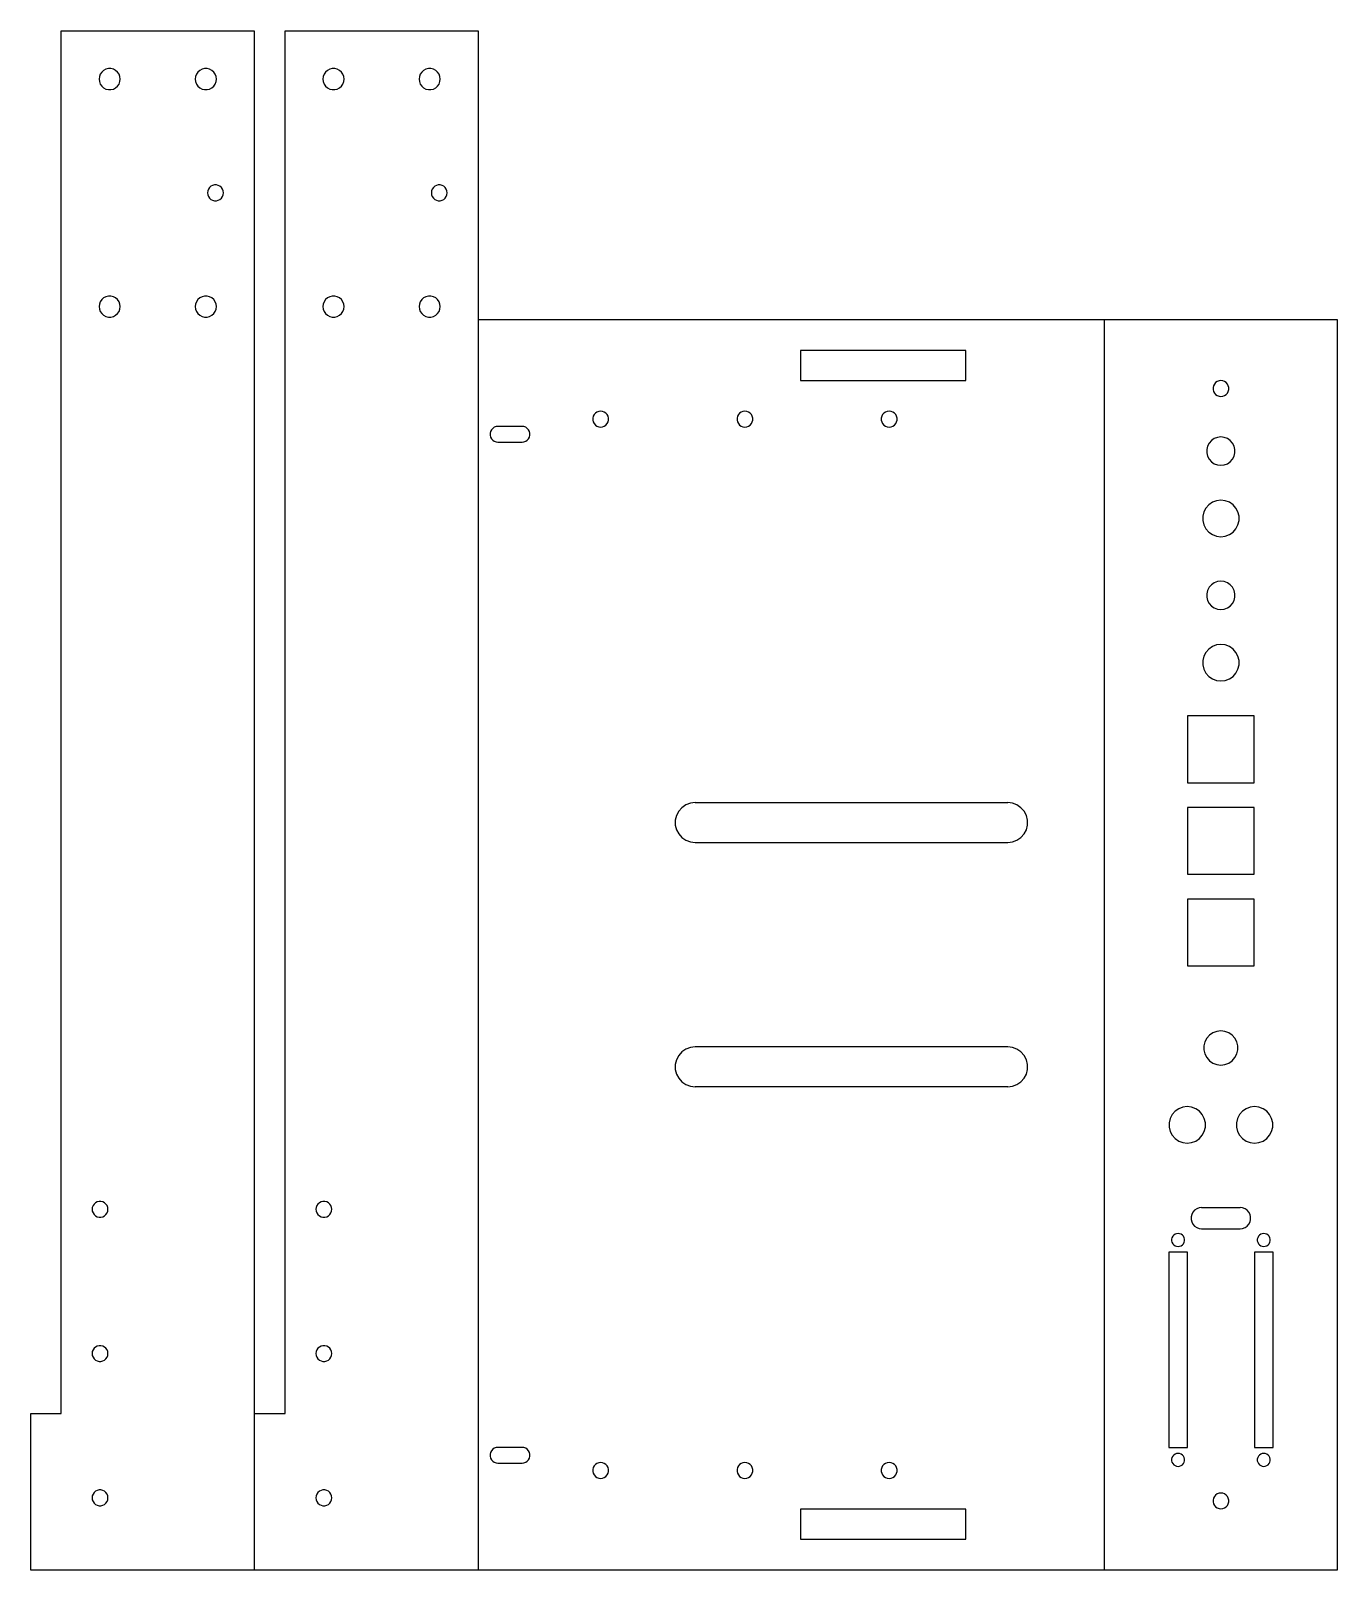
# Model space of a CAD drawing. Extents: x 0 to 990, y 0 to 530.
# Drawn here: x 717.9 to 989.5, y 210.2 to 530.3 of the extents above; entities that cross this region are included whole.
import ezdxf

# ---------------------------------------------------------------- set-up
doc = ezdxf.new("R2010")
doc.units = 0
for name, color, linetype in [('Arm1_contour', 7, 'CONTINUOUS'), ('Arm2_contour', 7, 'CONTINUOUS'), ('ClampPlate_contour', 7, 'CONTINUOUS'), ('FrontPanel_contour', 7, 'CONTINUOUS')]:
    doc.layers.add(name, color=color, linetype=linetype)

msp = doc.modelspace()

# ---------------------------------------------------------------- linework, layer by layer
at = {"layer": 'Arm1_contour'}
for p, q in [((724.2, 530.3), (764.3, 530.3)), ((724.2, 242.8), (724.2, 530.3)), ((764.3, 530.3), (764.3, 210.2)), ((733, 522.061), (732.603, 521.709)), ((733.47, 522.307), (733, 522.061)), ((733.985, 522.434), (733.47, 522.307)), ((734.515, 522.434), (733.985, 522.434)), ((735.03, 522.307), (734.515, 522.434)), ((735.5, 522.061), (735.03, 522.307)), ((735.897, 521.709), (735.5, 522.061)), ((753, 522.061), (752.603, 521.709)), ((753.47, 522.307), (753, 522.061)), ((753.985, 522.434), (753.47, 522.307)), ((754.515, 522.434), (753.985, 522.434)), ((755.03, 522.307), (754.515, 522.434)), ((755.5, 522.061), (755.03, 522.307)), ((755.897, 521.709), (755.5, 522.061)), ((732.114, 520.776), (732.05, 520.25)), ((732.05, 520.25), (732.114, 519.724)), ((732.302, 521.272), (732.114, 520.776)), ((732.114, 519.724), (732.302, 519.228)), ((732.603, 521.709), (732.302, 521.272)), ((732.302, 519.228), (732.603, 518.791)), ((732.603, 518.791), (733, 518.439)), ((735.5, 518.439), (735.897, 518.791)), ((736.198, 521.272), (735.897, 521.709)), ((735.897, 518.791), (736.198, 519.228)), ((736.386, 520.776), (736.198, 521.272)), ((736.198, 519.228), (736.386, 519.724)), ((736.45, 520.25), (736.386, 520.776)), ((736.386, 519.724), (736.45, 520.25)), ((752.114, 520.776), (752.05, 520.25)), ((752.05, 520.25), (752.114, 519.724)), ((752.302, 521.272), (752.114, 520.776)), ((752.114, 519.724), (752.302, 519.228)), ((752.603, 521.709), (752.302, 521.272)), ((752.302, 519.228), (752.603, 518.791)), ((752.603, 518.791), (753, 518.439)), ((755.5, 518.439), (755.897, 518.791)), ((756.198, 521.272), (755.897, 521.709)), ((755.897, 518.791), (756.198, 519.228)), ((756.386, 520.776), (756.198, 521.272)), ((756.198, 519.228), (756.386, 519.724)), ((756.45, 520.25), (756.386, 520.776)), ((756.386, 519.724), (756.45, 520.25)), ((733, 518.439), (733.47, 518.193)), ((733.47, 518.193), (733.985, 518.066)), ((733.985, 518.066), (734.515, 518.066)), ((734.515, 518.066), (735.03, 518.193)), ((735.03, 518.193), (735.5, 518.439)), ((753, 518.439), (753.47, 518.193)), ((753.47, 518.193), (753.985, 518.066)), ((753.985, 518.066), (754.515, 518.066)), ((754.515, 518.066), (755.03, 518.193)), ((755.03, 518.193), (755.5, 518.439)), ((754.648, 496.995), (754.6, 496.6)), ((754.6, 496.6), (754.648, 496.205)), ((754.789, 497.367), (754.648, 496.995)), ((754.648, 496.205), (754.789, 495.833)), ((755.015, 497.694), (754.789, 497.367)), ((755.313, 497.958), (755.015, 497.694)), ((755.665, 498.143), (755.313, 497.958)), ((756.051, 498.238), (755.665, 498.143)), ((756.449, 498.238), (756.051, 498.238)), ((756.835, 498.143), (756.449, 498.238)), ((757.187, 497.958), (756.835, 498.143)), ((757.485, 497.694), (757.187, 497.958)), ((757.711, 497.367), (757.485, 497.694)), ((757.852, 496.995), (757.711, 497.367)), ((757.711, 495.833), (757.852, 496.205)), ((757.9, 496.6), (757.852, 496.995)), ((757.852, 496.205), (757.9, 496.6)), ((754.789, 495.833), (755.015, 495.506)), ((755.015, 495.506), (755.313, 495.242)), ((755.313, 495.242), (755.665, 495.057)), ((755.665, 495.057), (756.051, 494.962)), ((756.051, 494.962), (756.449, 494.962)), ((756.449, 494.962), (756.835, 495.057)), ((756.835, 495.057), (757.187, 495.242)), ((757.187, 495.242), (757.485, 495.506)), ((757.485, 495.506), (757.711, 495.833)), ((732.302, 473.972), (732.114, 473.476)), ((732.603, 474.409), (732.302, 473.972)), ((733, 474.761), (732.603, 474.409)), ((733.47, 475.007), (733, 474.761)), ((733.985, 475.134), (733.47, 475.007)), ((734.515, 475.134), (733.985, 475.134)), ((735.03, 475.007), (734.515, 475.134)), ((735.5, 474.761), (735.03, 475.007)), ((735.897, 474.409), (735.5, 474.761)), ((736.198, 473.972), (735.897, 474.409)), ((736.386, 473.476), (736.198, 473.972)), ((752.302, 473.972), (752.114, 473.476)), ((752.603, 474.409), (752.302, 473.972)), ((753, 474.761), (752.603, 474.409)), ((753.47, 475.007), (753, 474.761)), ((753.985, 475.134), (753.47, 475.007)), ((754.515, 475.134), (753.985, 475.134)), ((755.03, 475.007), (754.515, 475.134)), ((755.5, 474.761), (755.03, 475.007)), ((755.897, 474.409), (755.5, 474.761)), ((756.198, 473.972), (755.897, 474.409)), ((756.386, 473.476), (756.198, 473.972)), ((732.114, 473.476), (732.05, 472.95)), ((732.05, 472.95), (732.114, 472.424)), ((732.114, 472.424), (732.302, 471.928)), ((732.302, 471.928), (732.603, 471.491)), ((732.603, 471.491), (733, 471.139)), ((733, 471.139), (733.47, 470.893)), ((733.47, 470.893), (733.985, 470.766)), ((733.985, 470.766), (734.515, 470.766)), ((734.515, 470.766), (735.03, 470.893)), ((735.03, 470.893), (735.5, 471.139)), ((735.5, 471.139), (735.897, 471.491)), ((735.897, 471.491), (736.198, 471.928)), ((736.198, 471.928), (736.386, 472.424)), ((736.45, 472.95), (736.386, 473.476)), ((736.386, 472.424), (736.45, 472.95)), ((752.114, 473.476), (752.05, 472.95)), ((752.05, 472.95), (752.114, 472.424)), ((752.114, 472.424), (752.302, 471.928)), ((752.302, 471.928), (752.603, 471.491)), ((752.603, 471.491), (753, 471.139)), ((753, 471.139), (753.47, 470.893)), ((753.47, 470.893), (753.985, 470.766)), ((753.985, 470.766), (754.515, 470.766)), ((754.515, 470.766), (755.03, 470.893)), ((755.03, 470.893), (755.5, 471.139)), ((755.5, 471.139), (755.897, 471.491)), ((755.897, 471.491), (756.198, 471.928)), ((756.198, 471.928), (756.386, 472.424)), ((756.45, 472.95), (756.386, 473.476)), ((756.386, 472.424), (756.45, 472.95)), ((730.648, 285.645), (730.6, 285.25)), ((730.6, 285.25), (730.648, 284.855)), ((730.789, 286.017), (730.648, 285.645)), ((731.015, 286.344), (730.789, 286.017)), ((731.313, 286.608), (731.015, 286.344)), ((731.665, 286.793), (731.313, 286.608)), ((732.051, 286.888), (731.665, 286.793)), ((732.449, 286.888), (732.051, 286.888)), ((732.835, 286.793), (732.449, 286.888)), ((733.187, 286.608), (732.835, 286.793)), ((733.485, 286.344), (733.187, 286.608)), ((733.711, 286.017), (733.485, 286.344)), ((733.852, 285.645), (733.711, 286.017)), ((733.9, 285.25), (733.852, 285.645)), ((733.852, 284.855), (733.9, 285.25)), ((730.648, 284.855), (730.789, 284.483)), ((730.789, 284.483), (731.015, 284.156)), ((731.015, 284.156), (731.313, 283.892)), ((731.313, 283.892), (731.665, 283.707)), ((731.665, 283.707), (732.051, 283.612)), ((732.051, 283.612), (732.449, 283.612)), ((732.449, 283.612), (732.835, 283.707)), ((732.835, 283.707), (733.187, 283.892)), ((733.187, 283.892), (733.485, 284.156)), ((733.485, 284.156), (733.711, 284.483)), ((733.711, 284.483), (733.852, 284.855)), ((731.015, 256.344), (730.789, 256.017)), ((731.313, 256.608), (731.015, 256.344)), ((731.665, 256.793), (731.313, 256.608)), ((732.051, 256.888), (731.665, 256.793)), ((732.449, 256.888), (732.051, 256.888)), ((732.835, 256.793), (732.449, 256.888)), ((733.187, 256.608), (732.835, 256.793)), ((733.485, 256.344), (733.187, 256.608)), ((733.711, 256.017), (733.485, 256.344)), ((730.648, 255.645), (730.6, 255.25)), ((730.6, 255.25), (730.648, 254.855)), ((730.789, 256.017), (730.648, 255.645)), ((730.648, 254.855), (730.789, 254.483)), ((730.789, 254.483), (731.015, 254.156)), ((731.015, 254.156), (731.313, 253.892)), ((731.313, 253.892), (731.665, 253.707)), ((731.665, 253.707), (732.051, 253.612)), ((732.051, 253.612), (732.449, 253.612)), ((732.449, 253.612), (732.835, 253.707)), ((732.835, 253.707), (733.187, 253.892)), ((733.187, 253.892), (733.485, 254.156)), ((733.485, 254.156), (733.711, 254.483)), ((733.852, 255.645), (733.711, 256.017)), ((733.711, 254.483), (733.852, 254.855)), ((733.9, 255.25), (733.852, 255.645)), ((733.852, 254.855), (733.9, 255.25)), ((717.85, 242.8), (724.2, 242.8)), ((717.85, 210.2), (717.85, 242.8)), ((730.648, 225.645), (730.6, 225.25)), ((730.6, 225.25), (730.648, 224.855)), ((730.789, 226.017), (730.648, 225.645)), ((730.648, 224.855), (730.789, 224.483)), ((731.015, 226.344), (730.789, 226.017)), ((730.789, 224.483), (731.015, 224.156)), ((731.313, 226.608), (731.015, 226.344)), ((731.015, 224.156), (731.313, 223.892)), ((731.665, 226.793), (731.313, 226.608)), ((732.051, 226.888), (731.665, 226.793)), ((732.449, 226.888), (732.051, 226.888)), ((732.835, 226.793), (732.449, 226.888)), ((733.187, 226.608), (732.835, 226.793)), ((733.485, 226.344), (733.187, 226.608)), ((733.187, 223.892), (733.485, 224.156)), ((733.711, 226.017), (733.485, 226.344)), ((733.485, 224.156), (733.711, 224.483)), ((733.852, 225.645), (733.711, 226.017)), ((733.711, 224.483), (733.852, 224.855)), ((733.9, 225.25), (733.852, 225.645)), ((733.852, 224.855), (733.9, 225.25)), ((731.313, 223.892), (731.665, 223.707)), ((731.665, 223.707), (732.051, 223.612)), ((732.051, 223.612), (732.449, 223.612)), ((732.449, 223.612), (732.835, 223.707)), ((732.835, 223.707), (733.187, 223.892)), ((764.3, 210.2), (717.85, 210.2))]:
    msp.add_line(p, q, dxfattribs=at)
at = {"layer": 'Arm2_contour'}
for p, q in [((770.75, 530.3), (810.85, 530.3)), ((770.75, 242.8), (770.75, 530.3)), ((810.85, 530.3), (810.85, 210.2)), ((779.55, 522.061), (779.153, 521.709)), ((780.02, 522.307), (779.55, 522.061)), ((780.535, 522.434), (780.02, 522.307)), ((781.065, 522.434), (780.535, 522.434)), ((781.58, 522.307), (781.065, 522.434)), ((782.05, 522.061), (781.58, 522.307)), ((782.447, 521.709), (782.05, 522.061)), ((799.55, 522.061), (799.153, 521.709)), ((800.02, 522.307), (799.55, 522.061)), ((800.535, 522.434), (800.02, 522.307)), ((801.065, 522.434), (800.535, 522.434)), ((801.58, 522.307), (801.065, 522.434)), ((802.05, 522.061), (801.58, 522.307)), ((802.447, 521.709), (802.05, 522.061)), ((778.664, 520.776), (778.6, 520.25)), ((778.6, 520.25), (778.664, 519.724)), ((778.852, 521.272), (778.664, 520.776)), ((778.664, 519.724), (778.852, 519.228)), ((779.153, 521.709), (778.852, 521.272)), ((778.852, 519.228), (779.153, 518.791)), ((779.153, 518.791), (779.55, 518.439)), ((782.05, 518.439), (782.447, 518.791)), ((782.748, 521.272), (782.447, 521.709)), ((782.447, 518.791), (782.748, 519.228)), ((782.936, 520.776), (782.748, 521.272)), ((782.748, 519.228), (782.936, 519.724)), ((783, 520.25), (782.936, 520.776)), ((782.936, 519.724), (783, 520.25)), ((798.664, 520.776), (798.6, 520.25)), ((798.6, 520.25), (798.664, 519.724)), ((798.852, 521.272), (798.664, 520.776)), ((798.664, 519.724), (798.852, 519.228)), ((799.153, 521.709), (798.852, 521.272)), ((798.852, 519.228), (799.153, 518.791)), ((799.153, 518.791), (799.55, 518.439)), ((802.05, 518.439), (802.447, 518.791)), ((802.748, 521.272), (802.447, 521.709)), ((802.447, 518.791), (802.748, 519.228)), ((802.936, 520.776), (802.748, 521.272)), ((802.748, 519.228), (802.936, 519.724)), ((803, 520.25), (802.936, 520.776)), ((802.936, 519.724), (803, 520.25)), ((779.55, 518.439), (780.02, 518.193)), ((780.02, 518.193), (780.535, 518.066)), ((780.535, 518.066), (781.065, 518.066)), ((781.065, 518.066), (781.58, 518.193)), ((781.58, 518.193), (782.05, 518.439)), ((799.55, 518.439), (800.02, 518.193)), ((800.02, 518.193), (800.535, 518.066)), ((800.535, 518.066), (801.065, 518.066)), ((801.065, 518.066), (801.58, 518.193)), ((801.58, 518.193), (802.05, 518.439)), ((801.198, 496.995), (801.15, 496.6)), ((801.15, 496.6), (801.198, 496.205)), ((801.339, 497.367), (801.198, 496.995)), ((801.198, 496.205), (801.339, 495.833)), ((801.565, 497.694), (801.339, 497.367)), ((801.863, 497.958), (801.565, 497.694)), ((802.215, 498.143), (801.863, 497.958)), ((802.601, 498.238), (802.215, 498.143)), ((802.999, 498.238), (802.601, 498.238)), ((803.385, 498.143), (802.999, 498.238)), ((803.737, 497.958), (803.385, 498.143)), ((804.035, 497.694), (803.737, 497.958)), ((804.261, 497.367), (804.035, 497.694)), ((804.402, 496.995), (804.261, 497.367)), ((804.261, 495.833), (804.402, 496.205)), ((804.45, 496.6), (804.402, 496.995)), ((804.402, 496.205), (804.45, 496.6)), ((801.339, 495.833), (801.565, 495.506)), ((801.565, 495.506), (801.863, 495.242)), ((801.863, 495.242), (802.215, 495.057)), ((802.215, 495.057), (802.601, 494.962)), ((802.601, 494.962), (802.999, 494.962)), ((802.999, 494.962), (803.385, 495.057)), ((803.385, 495.057), (803.737, 495.242)), ((803.737, 495.242), (804.035, 495.506)), ((804.035, 495.506), (804.261, 495.833)), ((778.852, 473.972), (778.664, 473.476)), ((779.153, 474.409), (778.852, 473.972)), ((779.55, 474.761), (779.153, 474.409)), ((780.02, 475.007), (779.55, 474.761)), ((780.535, 475.134), (780.02, 475.007)), ((781.065, 475.134), (780.535, 475.134)), ((781.58, 475.007), (781.065, 475.134)), ((782.05, 474.761), (781.58, 475.007)), ((782.447, 474.409), (782.05, 474.761)), ((782.748, 473.972), (782.447, 474.409)), ((782.936, 473.476), (782.748, 473.972)), ((798.852, 473.972), (798.664, 473.476)), ((799.153, 474.409), (798.852, 473.972)), ((799.55, 474.761), (799.153, 474.409)), ((800.02, 475.007), (799.55, 474.761)), ((800.535, 475.134), (800.02, 475.007)), ((801.065, 475.134), (800.535, 475.134)), ((801.58, 475.007), (801.065, 475.134)), ((802.05, 474.761), (801.58, 475.007)), ((802.447, 474.409), (802.05, 474.761)), ((802.748, 473.972), (802.447, 474.409)), ((802.936, 473.476), (802.748, 473.972)), ((778.664, 473.476), (778.6, 472.95)), ((778.6, 472.95), (778.664, 472.424)), ((778.664, 472.424), (778.852, 471.928)), ((778.852, 471.928), (779.153, 471.491)), ((779.153, 471.491), (779.55, 471.139)), ((779.55, 471.139), (780.02, 470.893)), ((780.02, 470.893), (780.535, 470.766)), ((780.535, 470.766), (781.065, 470.766)), ((781.065, 470.766), (781.58, 470.893)), ((781.58, 470.893), (782.05, 471.139)), ((782.05, 471.139), (782.447, 471.491)), ((782.447, 471.491), (782.748, 471.928)), ((782.748, 471.928), (782.936, 472.424)), ((783, 472.95), (782.936, 473.476)), ((782.936, 472.424), (783, 472.95)), ((798.664, 473.476), (798.6, 472.95)), ((798.6, 472.95), (798.664, 472.424)), ((798.664, 472.424), (798.852, 471.928)), ((798.852, 471.928), (799.153, 471.491)), ((799.153, 471.491), (799.55, 471.139)), ((799.55, 471.139), (800.02, 470.893)), ((800.02, 470.893), (800.535, 470.766)), ((800.535, 470.766), (801.065, 470.766)), ((801.065, 470.766), (801.58, 470.893)), ((801.58, 470.893), (802.05, 471.139)), ((802.05, 471.139), (802.447, 471.491)), ((802.447, 471.491), (802.748, 471.928)), ((802.748, 471.928), (802.936, 472.424)), ((803, 472.95), (802.936, 473.476)), ((802.936, 472.424), (803, 472.95)), ((777.198, 285.645), (777.15, 285.25)), ((777.15, 285.25), (777.198, 284.855)), ((777.339, 286.017), (777.198, 285.645)), ((777.565, 286.344), (777.339, 286.017)), ((777.863, 286.608), (777.565, 286.344)), ((778.215, 286.793), (777.863, 286.608)), ((778.601, 286.888), (778.215, 286.793)), ((778.999, 286.888), (778.601, 286.888)), ((779.385, 286.793), (778.999, 286.888)), ((779.737, 286.608), (779.385, 286.793)), ((780.035, 286.344), (779.737, 286.608)), ((780.261, 286.017), (780.035, 286.344)), ((780.402, 285.645), (780.261, 286.017)), ((780.45, 285.25), (780.402, 285.645)), ((780.402, 284.855), (780.45, 285.25)), ((777.198, 284.855), (777.339, 284.483)), ((777.339, 284.483), (777.565, 284.156)), ((777.565, 284.156), (777.863, 283.892)), ((777.863, 283.892), (778.215, 283.707)), ((778.215, 283.707), (778.601, 283.612)), ((778.601, 283.612), (778.999, 283.612)), ((778.999, 283.612), (779.385, 283.707)), ((779.385, 283.707), (779.737, 283.892)), ((779.737, 283.892), (780.035, 284.156)), ((780.035, 284.156), (780.261, 284.483)), ((780.261, 284.483), (780.402, 284.855)), ((777.565, 256.344), (777.339, 256.017)), ((777.863, 256.608), (777.565, 256.344)), ((778.215, 256.793), (777.863, 256.608)), ((778.601, 256.888), (778.215, 256.793)), ((778.999, 256.888), (778.601, 256.888)), ((779.385, 256.793), (778.999, 256.888)), ((779.737, 256.608), (779.385, 256.793)), ((780.035, 256.344), (779.737, 256.608)), ((780.261, 256.017), (780.035, 256.344)), ((777.198, 255.645), (777.15, 255.25)), ((777.15, 255.25), (777.198, 254.855)), ((777.339, 256.017), (777.198, 255.645)), ((777.198, 254.855), (777.339, 254.483)), ((777.339, 254.483), (777.565, 254.156)), ((777.565, 254.156), (777.863, 253.892)), ((777.863, 253.892), (778.215, 253.707)), ((778.215, 253.707), (778.601, 253.612)), ((778.601, 253.612), (778.999, 253.612)), ((778.999, 253.612), (779.385, 253.707)), ((779.385, 253.707), (779.737, 253.892)), ((779.737, 253.892), (780.035, 254.156)), ((780.035, 254.156), (780.261, 254.483)), ((780.402, 255.645), (780.261, 256.017)), ((780.261, 254.483), (780.402, 254.855)), ((780.45, 255.25), (780.402, 255.645)), ((780.402, 254.855), (780.45, 255.25)), ((764.4, 242.8), (770.75, 242.8)), ((764.4, 210.2), (764.4, 242.8)), ((777.198, 225.645), (777.15, 225.25)), ((777.15, 225.25), (777.198, 224.855)), ((777.339, 226.017), (777.198, 225.645)), ((777.198, 224.855), (777.339, 224.483)), ((777.565, 226.344), (777.339, 226.017)), ((777.339, 224.483), (777.565, 224.156)), ((777.863, 226.608), (777.565, 226.344)), ((777.565, 224.156), (777.863, 223.892)), ((778.215, 226.793), (777.863, 226.608)), ((778.601, 226.888), (778.215, 226.793)), ((778.999, 226.888), (778.601, 226.888)), ((779.385, 226.793), (778.999, 226.888)), ((779.737, 226.608), (779.385, 226.793)), ((780.035, 226.344), (779.737, 226.608)), ((779.737, 223.892), (780.035, 224.156)), ((780.261, 226.017), (780.035, 226.344)), ((780.035, 224.156), (780.261, 224.483)), ((780.402, 225.645), (780.261, 226.017)), ((780.261, 224.483), (780.402, 224.855)), ((780.45, 225.25), (780.402, 225.645)), ((780.402, 224.855), (780.45, 225.25)), ((777.863, 223.892), (778.215, 223.707)), ((778.215, 223.707), (778.601, 223.612)), ((778.601, 223.612), (778.999, 223.612)), ((778.999, 223.612), (779.385, 223.707)), ((779.385, 223.707), (779.737, 223.892)), ((810.85, 210.2), (764.4, 210.2))]:
    msp.add_line(p, q, dxfattribs=at)
at = {"layer": 'ClampPlate_contour'}
for p, q in [((810.95, 470.3), (941.05, 470.3)), ((810.95, 210.2), (810.95, 470.3)), ((941.05, 470.3), (941.05, 210.2)), ((912.3, 463.85), (877.9, 463.85)), ((877.9, 463.85), (877.9, 457.6)), ((912.3, 457.6), (912.3, 463.85)), ((877.9, 457.6), (912.3, 457.6)), ((834.807, 450.135), (834.712, 449.749)), ((834.712, 449.749), (834.712, 449.351)), ((834.712, 449.351), (834.807, 448.965)), ((834.992, 450.487), (834.807, 450.135)), ((834.807, 448.965), (834.992, 448.613)), ((835.256, 450.785), (834.992, 450.487)), ((834.992, 448.613), (835.256, 448.315)), ((835.583, 451.011), (835.256, 450.785)), ((835.256, 448.315), (835.583, 448.089)), ((835.955, 451.152), (835.583, 451.011)), ((836.35, 451.2), (835.955, 451.152)), ((836.745, 451.152), (836.35, 451.2)), ((837.117, 451.011), (836.745, 451.152)), ((837.444, 450.785), (837.117, 451.011)), ((837.117, 448.089), (837.444, 448.315)), ((837.708, 450.487), (837.444, 450.785)), ((837.444, 448.315), (837.708, 448.613)), ((837.893, 450.135), (837.708, 450.487)), ((837.708, 448.613), (837.893, 448.965)), ((837.988, 449.749), (837.893, 450.135)), ((837.893, 448.965), (837.988, 449.351)), ((837.988, 449.351), (837.988, 449.749)), ((864.807, 450.135), (864.712, 449.749)), ((864.712, 449.749), (864.712, 449.351)), ((864.712, 449.351), (864.807, 448.965)), ((864.992, 450.487), (864.807, 450.135)), ((864.807, 448.965), (864.992, 448.613)), ((865.256, 450.785), (864.992, 450.487)), ((864.992, 448.613), (865.256, 448.315)), ((865.583, 451.011), (865.256, 450.785)), ((865.256, 448.315), (865.583, 448.089)), ((865.955, 451.152), (865.583, 451.011)), ((866.35, 451.2), (865.955, 451.152)), ((866.745, 451.152), (866.35, 451.2)), ((867.117, 451.011), (866.745, 451.152)), ((867.444, 450.785), (867.117, 451.011)), ((867.117, 448.089), (867.444, 448.315)), ((867.708, 450.487), (867.444, 450.785)), ((867.444, 448.315), (867.708, 448.613)), ((867.893, 450.135), (867.708, 450.487)), ((867.708, 448.613), (867.893, 448.965)), ((867.988, 449.749), (867.893, 450.135)), ((867.893, 448.965), (867.988, 449.351)), ((867.988, 449.351), (867.988, 449.749)), ((894.807, 450.135), (894.712, 449.749)), ((894.712, 449.749), (894.712, 449.351)), ((894.712, 449.351), (894.807, 448.965)), ((894.992, 450.487), (894.807, 450.135)), ((894.807, 448.965), (894.992, 448.613)), ((895.256, 450.785), (894.992, 450.487)), ((894.992, 448.613), (895.256, 448.315)), ((895.583, 451.011), (895.256, 450.785)), ((895.256, 448.315), (895.583, 448.089)), ((895.955, 451.152), (895.583, 451.011)), ((896.35, 451.2), (895.955, 451.152)), ((896.745, 451.152), (896.35, 451.2)), ((897.117, 451.011), (896.745, 451.152)), ((897.444, 450.785), (897.117, 451.011)), ((897.117, 448.089), (897.444, 448.315)), ((897.708, 450.487), (897.444, 450.785)), ((897.444, 448.315), (897.708, 448.613)), ((897.893, 450.135), (897.708, 450.487)), ((897.708, 448.613), (897.893, 448.965)), ((897.988, 449.749), (897.893, 450.135)), ((897.893, 448.965), (897.988, 449.351)), ((897.988, 449.351), (897.988, 449.749)), ((813.457, 446.985), (813.362, 446.599)), ((813.362, 446.599), (813.362, 446.201)), ((813.362, 446.201), (813.457, 445.815)), ((813.642, 447.337), (813.457, 446.985)), ((813.457, 445.815), (813.642, 445.463)), ((813.906, 447.635), (813.642, 447.337)), ((813.642, 445.463), (813.906, 445.165)), ((814.233, 447.861), (813.906, 447.635)), ((813.906, 445.165), (814.233, 444.939)), ((814.605, 448.002), (814.233, 447.861)), ((814.233, 444.939), (814.605, 444.798)), ((815, 448.05), (814.605, 448.002)), ((820, 448.05), (815, 448.05)), ((820.395, 448.002), (820, 448.05)), ((820.767, 447.861), (820.395, 448.002)), ((820.395, 444.798), (820.767, 444.939)), ((821.094, 447.635), (820.767, 447.861)), ((820.767, 444.939), (821.094, 445.165)), ((821.358, 447.337), (821.094, 447.635)), ((821.094, 445.165), (821.358, 445.463)), ((821.543, 446.985), (821.358, 447.337)), ((821.358, 445.463), (821.543, 445.815)), ((821.638, 446.599), (821.543, 446.985)), ((821.543, 445.815), (821.638, 446.201)), ((821.638, 446.201), (821.638, 446.599)), ((835.583, 448.089), (835.955, 447.948)), ((835.955, 447.948), (836.35, 447.9)), ((836.35, 447.9), (836.745, 447.948)), ((836.745, 447.948), (837.117, 448.089)), ((865.583, 448.089), (865.955, 447.948)), ((865.955, 447.948), (866.35, 447.9)), ((866.35, 447.9), (866.745, 447.948)), ((866.745, 447.948), (867.117, 448.089)), ((895.583, 448.089), (895.955, 447.948)), ((895.955, 447.948), (896.35, 447.9)), ((896.35, 447.9), (896.745, 447.948)), ((896.745, 447.948), (897.117, 448.089)), ((814.605, 444.798), (815, 444.75)), ((815, 444.75), (820, 444.75)), ((820, 444.75), (820.395, 444.798)), ((853.248, 368.756), (852.585, 368.007)), ((854.071, 369.325), (853.248, 368.756)), ((855.007, 369.679), (854.071, 369.325)), ((856, 369.8), (855.007, 369.679)), ((856, 369.8), (921, 369.8)), ((921.993, 369.679), (921, 369.8)), ((922.929, 369.325), (921.993, 369.679)), ((923.752, 368.756), (922.929, 369.325)), ((924.415, 368.007), (923.752, 368.756)), ((852.12, 367.122), (851.88, 366.15)), ((851.88, 366.15), (851.88, 365.15)), ((851.88, 365.15), (852.12, 364.178)), ((852.585, 368.007), (852.12, 367.122)), ((924.88, 367.122), (924.415, 368.007)), ((925.12, 366.15), (924.88, 367.122)), ((924.88, 364.178), (925.12, 365.15)), ((925.12, 365.15), (925.12, 366.15)), ((852.12, 364.178), (852.585, 363.293)), ((852.585, 363.293), (853.248, 362.544)), ((853.248, 362.544), (854.071, 361.975)), ((854.071, 361.975), (855.007, 361.621)), ((921.993, 361.621), (922.929, 361.975)), ((922.929, 361.975), (923.752, 362.544)), ((923.752, 362.544), (924.415, 363.293)), ((924.415, 363.293), (924.88, 364.178)), ((855.007, 361.621), (856, 361.5)), ((856, 361.5), (921, 361.5)), ((921, 361.5), (921.993, 361.621)), ((852.585, 317.207), (852.12, 316.322)), ((853.248, 317.956), (852.585, 317.207)), ((854.071, 318.525), (853.248, 317.956)), ((855.007, 318.879), (854.071, 318.525)), ((856, 319), (855.007, 318.879)), ((921, 319), (856, 319)), ((921.993, 318.879), (921, 319)), ((922.929, 318.525), (921.993, 318.879)), ((923.752, 317.956), (922.929, 318.525)), ((924.415, 317.207), (923.752, 317.956)), ((924.88, 316.322), (924.415, 317.207)), ((852.12, 316.322), (851.88, 315.35)), ((851.88, 315.35), (851.88, 314.35)), ((851.88, 314.35), (852.12, 313.378)), ((925.12, 315.35), (924.88, 316.322)), ((924.88, 313.378), (925.12, 314.35)), ((925.12, 314.35), (925.12, 315.35)), ((852.12, 313.378), (852.585, 312.493)), ((852.585, 312.493), (853.248, 311.744)), ((853.248, 311.744), (854.071, 311.175)), ((854.071, 311.175), (855.007, 310.821)), ((855.007, 310.821), (856, 310.7)), ((921, 310.7), (856, 310.7)), ((921, 310.7), (921.993, 310.821)), ((921.993, 310.821), (922.929, 311.175)), ((922.929, 311.175), (923.752, 311.744)), ((923.752, 311.744), (924.415, 312.493)), ((924.415, 312.493), (924.88, 313.378)), ((813.457, 234.685), (813.362, 234.299)), ((813.362, 234.299), (813.362, 233.901)), ((813.362, 233.901), (813.457, 233.515)), ((813.642, 235.037), (813.457, 234.685)), ((813.906, 235.335), (813.642, 235.037)), ((814.233, 235.561), (813.906, 235.335)), ((814.605, 235.702), (814.233, 235.561)), ((815, 235.75), (814.605, 235.702)), ((820, 235.75), (815, 235.75)), ((820.395, 235.702), (820, 235.75)), ((820.767, 235.561), (820.395, 235.702)), ((821.094, 235.335), (820.767, 235.561)), ((821.358, 235.037), (821.094, 235.335)), ((821.543, 234.685), (821.358, 235.037)), ((821.638, 234.299), (821.543, 234.685)), ((821.543, 233.515), (821.638, 233.901)), ((821.638, 233.901), (821.638, 234.299)), ((813.457, 233.515), (813.642, 233.163)), ((813.642, 233.163), (813.906, 232.865)), ((813.906, 232.865), (814.233, 232.639)), ((814.233, 232.639), (814.605, 232.498)), ((814.605, 232.498), (815, 232.45)), ((815, 232.45), (820, 232.45)), ((820, 232.45), (820.395, 232.498)), ((820.395, 232.498), (820.767, 232.639)), ((820.767, 232.639), (821.094, 232.865)), ((821.094, 232.865), (821.358, 233.163)), ((821.358, 233.163), (821.543, 233.515)), ((834.807, 231.535), (834.712, 231.149)), ((834.712, 231.149), (834.712, 230.751)), ((834.712, 230.751), (834.807, 230.365)), ((834.992, 231.887), (834.807, 231.535)), ((835.256, 232.185), (834.992, 231.887)), ((835.583, 232.411), (835.256, 232.185)), ((835.955, 232.552), (835.583, 232.411)), ((836.35, 232.6), (835.955, 232.552)), ((836.745, 232.552), (836.35, 232.6)), ((837.117, 232.411), (836.745, 232.552)), ((837.444, 232.185), (837.117, 232.411)), ((837.708, 231.887), (837.444, 232.185)), ((837.893, 231.535), (837.708, 231.887)), ((837.988, 231.149), (837.893, 231.535)), ((837.893, 230.365), (837.988, 230.751)), ((837.988, 230.751), (837.988, 231.149)), ((864.807, 231.535), (864.712, 231.149)), ((864.712, 231.149), (864.712, 230.751)), ((864.712, 230.751), (864.807, 230.365)), ((864.992, 231.887), (864.807, 231.535)), ((865.256, 232.185), (864.992, 231.887)), ((865.583, 232.411), (865.256, 232.185)), ((865.955, 232.552), (865.583, 232.411)), ((866.35, 232.6), (865.955, 232.552)), ((866.745, 232.552), (866.35, 232.6)), ((867.117, 232.411), (866.745, 232.552)), ((867.444, 232.185), (867.117, 232.411)), ((867.708, 231.887), (867.444, 232.185)), ((867.893, 231.535), (867.708, 231.887)), ((867.988, 231.149), (867.893, 231.535)), ((867.893, 230.365), (867.988, 230.751)), ((867.988, 230.751), (867.988, 231.149)), ((894.807, 231.535), (894.712, 231.149)), ((894.712, 231.149), (894.712, 230.751)), ((894.712, 230.751), (894.807, 230.365)), ((894.992, 231.887), (894.807, 231.535)), ((895.256, 232.185), (894.992, 231.887)), ((895.583, 232.411), (895.256, 232.185)), ((895.955, 232.552), (895.583, 232.411)), ((896.35, 232.6), (895.955, 232.552)), ((896.745, 232.552), (896.35, 232.6)), ((897.117, 232.411), (896.745, 232.552)), ((897.444, 232.185), (897.117, 232.411)), ((897.708, 231.887), (897.444, 232.185)), ((897.893, 231.535), (897.708, 231.887)), ((897.988, 231.149), (897.893, 231.535)), ((897.893, 230.365), (897.988, 230.751)), ((897.988, 230.751), (897.988, 231.149)), ((834.807, 230.365), (834.992, 230.013)), ((834.992, 230.013), (835.256, 229.715)), ((835.256, 229.715), (835.583, 229.489)), ((835.583, 229.489), (835.955, 229.348)), ((835.955, 229.348), (836.35, 229.3)), ((836.35, 229.3), (836.745, 229.348)), ((836.745, 229.348), (837.117, 229.489)), ((837.117, 229.489), (837.444, 229.715)), ((837.444, 229.715), (837.708, 230.013)), ((837.708, 230.013), (837.893, 230.365)), ((864.807, 230.365), (864.992, 230.013)), ((864.992, 230.013), (865.256, 229.715)), ((865.256, 229.715), (865.583, 229.489)), ((865.583, 229.489), (865.955, 229.348)), ((865.955, 229.348), (866.35, 229.3)), ((866.35, 229.3), (866.745, 229.348)), ((866.745, 229.348), (867.117, 229.489)), ((867.117, 229.489), (867.444, 229.715)), ((867.444, 229.715), (867.708, 230.013)), ((867.708, 230.013), (867.893, 230.365)), ((894.807, 230.365), (894.992, 230.013)), ((894.992, 230.013), (895.256, 229.715)), ((895.256, 229.715), (895.583, 229.489)), ((895.583, 229.489), (895.955, 229.348)), ((895.955, 229.348), (896.35, 229.3)), ((896.35, 229.3), (896.745, 229.348)), ((896.745, 229.348), (897.117, 229.489)), ((897.117, 229.489), (897.444, 229.715)), ((897.444, 229.715), (897.708, 230.013)), ((897.708, 230.013), (897.893, 230.365)), ((912.3, 222.9), (877.9, 222.9)), ((877.9, 222.9), (877.9, 216.65)), ((912.3, 216.65), (912.3, 222.9)), ((877.9, 216.65), (912.3, 216.65)), ((941.05, 210.2), (810.95, 210.2))]:
    msp.add_line(p, q, dxfattribs=at)
at = {"layer": 'FrontPanel_contour'}
for p, q in [((941.15, 470.3), (989.527, 470.3)), ((941.15, 210.2), (941.15, 470.3)), ((989.527, 470.3), (989.527, 210.2)), ((963.796, 456.485), (963.701, 456.099)), ((963.701, 456.099), (963.701, 455.701)), ((963.701, 455.701), (963.796, 455.315)), ((963.981, 456.837), (963.796, 456.485)), ((963.796, 455.315), (963.981, 454.963)), ((964.244, 457.135), (963.981, 456.837)), ((963.981, 454.963), (964.244, 454.665)), ((964.572, 457.361), (964.244, 457.135)), ((964.244, 454.665), (964.572, 454.439)), ((964.944, 457.502), (964.572, 457.361)), ((965.339, 457.55), (964.944, 457.502)), ((965.733, 457.502), (965.339, 457.55)), ((966.105, 457.361), (965.733, 457.502)), ((966.433, 457.135), (966.105, 457.361)), ((966.105, 454.439), (966.433, 454.665)), ((966.697, 456.837), (966.433, 457.135)), ((966.433, 454.665), (966.697, 454.963)), ((966.881, 456.485), (966.697, 456.837)), ((966.697, 454.963), (966.881, 455.315)), ((966.977, 456.099), (966.881, 456.485)), ((966.881, 455.315), (966.977, 455.701)), ((966.977, 455.701), (966.977, 456.099)), ((964.572, 454.439), (964.944, 454.298)), ((964.944, 454.298), (965.339, 454.25)), ((965.339, 454.25), (965.733, 454.298)), ((965.733, 454.298), (966.105, 454.439)), ((963.382, 445.108), (962.911, 444.576)), ((963.968, 445.512), (963.382, 445.108)), ((964.633, 445.764), (963.968, 445.512)), ((965.339, 445.85), (964.633, 445.764)), ((966.045, 445.764), (965.339, 445.85)), ((966.71, 445.512), (966.045, 445.764)), ((967.295, 445.108), (966.71, 445.512)), ((967.766, 444.576), (967.295, 445.108)), ((962.58, 443.946), (962.41, 443.256)), ((962.41, 443.256), (962.41, 442.544)), ((962.41, 442.544), (962.58, 441.854)), ((962.911, 444.576), (962.58, 443.946)), ((962.58, 441.854), (962.911, 441.224)), ((968.097, 443.946), (967.766, 444.576)), ((967.766, 441.224), (968.097, 441.854)), ((968.267, 443.256), (968.097, 443.946)), ((968.097, 441.854), (968.267, 442.544)), ((968.267, 442.544), (968.267, 443.256)), ((962.911, 441.224), (963.382, 440.692)), ((963.382, 440.692), (963.968, 440.288)), ((963.968, 440.288), (964.633, 440.036)), ((964.633, 440.036), (965.339, 439.95)), ((965.339, 439.95), (966.045, 440.036)), ((966.045, 440.036), (966.71, 440.288)), ((966.71, 440.288), (967.295, 440.692)), ((967.295, 440.692), (967.766, 441.224)), ((963.573, 432.265), (962.819, 431.744)), ((964.429, 432.59), (963.573, 432.265)), ((965.339, 432.7), (964.429, 432.59)), ((966.248, 432.59), (965.339, 432.7)), ((967.105, 432.265), (966.248, 432.59)), ((967.858, 431.744), (967.105, 432.265)), ((961.786, 430.247), (961.566, 429.358)), ((961.566, 429.358), (961.566, 428.442)), ((962.211, 431.059), (961.786, 430.247)), ((962.819, 431.744), (962.211, 431.059)), ((968.466, 431.059), (967.858, 431.744)), ((968.892, 430.247), (968.466, 431.059)), ((969.111, 429.358), (968.892, 430.247)), ((969.111, 428.442), (969.111, 429.358)), ((961.566, 428.442), (961.786, 427.553)), ((961.786, 427.553), (962.211, 426.741)), ((962.211, 426.741), (962.819, 426.056)), ((962.819, 426.056), (963.573, 425.535)), ((967.105, 425.535), (967.858, 426.056)), ((967.858, 426.056), (968.466, 426.741)), ((968.466, 426.741), (968.892, 427.553)), ((968.892, 427.553), (969.111, 428.442)), ((963.573, 425.535), (964.429, 425.21)), ((964.429, 425.21), (965.339, 425.1)), ((965.339, 425.1), (966.248, 425.21)), ((966.248, 425.21), (967.105, 425.535)), ((962.58, 413.946), (962.41, 413.256)), ((962.41, 413.256), (962.41, 412.544)), ((962.911, 414.576), (962.58, 413.946)), ((963.382, 415.108), (962.911, 414.576)), ((963.968, 415.512), (963.382, 415.108)), ((964.633, 415.764), (963.968, 415.512)), ((965.339, 415.85), (964.633, 415.764)), ((966.045, 415.764), (965.339, 415.85)), ((966.71, 415.512), (966.045, 415.764)), ((967.295, 415.108), (966.71, 415.512)), ((967.766, 414.576), (967.295, 415.108)), ((968.097, 413.946), (967.766, 414.576)), ((968.267, 413.256), (968.097, 413.946)), ((968.267, 412.544), (968.267, 413.256)), ((962.41, 412.544), (962.58, 411.854)), ((962.58, 411.854), (962.911, 411.224)), ((962.911, 411.224), (963.382, 410.692)), ((963.382, 410.692), (963.968, 410.288)), ((963.968, 410.288), (964.633, 410.036)), ((964.633, 410.036), (965.339, 409.95)), ((965.339, 409.95), (966.045, 410.036)), ((966.045, 410.036), (966.71, 410.288)), ((966.71, 410.288), (967.295, 410.692)), ((967.295, 410.692), (967.766, 411.224)), ((967.766, 411.224), (968.097, 411.854)), ((968.097, 411.854), (968.267, 412.544)), ((961.786, 400.247), (961.566, 399.358)), ((962.211, 401.059), (961.786, 400.247)), ((962.819, 401.744), (962.211, 401.059)), ((963.573, 402.265), (962.819, 401.744)), ((964.429, 402.59), (963.573, 402.265)), ((965.339, 402.7), (964.429, 402.59)), ((966.248, 402.59), (965.339, 402.7)), ((967.105, 402.265), (966.248, 402.59)), ((967.858, 401.744), (967.105, 402.265)), ((968.466, 401.059), (967.858, 401.744)), ((968.892, 400.247), (968.466, 401.059)), ((969.111, 399.358), (968.892, 400.247)), ((961.566, 399.358), (961.566, 398.442)), ((961.566, 398.442), (961.786, 397.553)), ((961.786, 397.553), (962.211, 396.741)), ((968.466, 396.741), (968.892, 397.553)), ((968.892, 397.553), (969.111, 398.442)), ((969.111, 398.442), (969.111, 399.358)), ((962.211, 396.741), (962.819, 396.056)), ((962.819, 396.056), (963.573, 395.535)), ((963.573, 395.535), (964.429, 395.21)), ((964.429, 395.21), (965.339, 395.1)), ((965.339, 395.1), (966.248, 395.21)), ((966.248, 395.21), (967.105, 395.535)), ((967.105, 395.535), (967.858, 396.056)), ((967.858, 396.056), (968.466, 396.741)), ((972.289, 387.85), (958.389, 387.85)), ((958.389, 387.85), (958.389, 373.95)), ((972.289, 373.95), (972.289, 387.85)), ((958.389, 373.95), (972.289, 373.95)), ((972.289, 368.8), (958.389, 368.8)), ((958.389, 368.8), (958.389, 354.9)), ((972.289, 354.9), (972.289, 368.8)), ((958.389, 354.9), (972.289, 354.9)), ((972.289, 349.75), (958.389, 349.75)), ((958.389, 349.75), (958.389, 335.85)), ((972.289, 335.85), (972.289, 349.75)), ((958.389, 335.85), (972.289, 335.85)), ((962.417, 320.817), (962.019, 320.059)), ((962.985, 321.457), (962.417, 320.817)), ((963.689, 321.943), (962.985, 321.457)), ((964.489, 322.247), (963.689, 321.943)), ((965.339, 322.35), (964.489, 322.247)), ((966.188, 322.247), (965.339, 322.35)), ((966.988, 321.943), (966.188, 322.247)), ((967.693, 321.457), (966.988, 321.943)), ((968.26, 320.817), (967.693, 321.457)), ((968.658, 320.059), (968.26, 320.817)), ((962.019, 320.059), (961.814, 319.228)), ((961.814, 319.228), (961.814, 318.372)), ((961.814, 318.372), (962.019, 317.541)), ((962.019, 317.541), (962.417, 316.783)), ((968.26, 316.783), (968.658, 317.541)), ((968.863, 319.228), (968.658, 320.059)), ((968.658, 317.541), (968.863, 318.372)), ((968.863, 318.372), (968.863, 319.228)), ((962.417, 316.783), (962.985, 316.143)), ((962.985, 316.143), (963.689, 315.657)), ((963.689, 315.657), (964.489, 315.353)), ((964.489, 315.353), (965.339, 315.25)), ((965.339, 315.25), (966.188, 315.353)), ((966.188, 315.353), (966.988, 315.657)), ((966.988, 315.657), (967.693, 316.143)), ((967.693, 316.143), (968.26, 316.783)), ((954.786, 304.147), (954.566, 303.258)), ((955.211, 304.959), (954.786, 304.147)), ((955.819, 305.644), (955.211, 304.959)), ((956.573, 306.165), (955.819, 305.644)), ((957.429, 306.49), (956.573, 306.165)), ((958.339, 306.6), (957.429, 306.49)), ((959.248, 306.49), (958.339, 306.6)), ((960.105, 306.165), (959.248, 306.49)), ((960.858, 305.644), (960.105, 306.165)), ((961.466, 304.959), (960.858, 305.644)), ((961.892, 304.147), (961.466, 304.959)), ((962.111, 303.258), (961.892, 304.147)), ((968.786, 304.147), (968.566, 303.258)), ((969.211, 304.959), (968.786, 304.147)), ((969.819, 305.644), (969.211, 304.959)), ((970.573, 306.165), (969.819, 305.644)), ((971.429, 306.49), (970.573, 306.165)), ((972.339, 306.6), (971.429, 306.49)), ((973.248, 306.49), (972.339, 306.6)), ((974.105, 306.165), (973.248, 306.49)), ((974.858, 305.644), (974.105, 306.165)), ((975.466, 304.959), (974.858, 305.644)), ((975.892, 304.147), (975.466, 304.959)), ((976.111, 303.258), (975.892, 304.147)), ((954.566, 303.258), (954.566, 302.342)), ((954.566, 302.342), (954.786, 301.453)), ((954.786, 301.453), (955.211, 300.641)), ((961.466, 300.641), (961.892, 301.453)), ((961.892, 301.453), (962.111, 302.342)), ((962.111, 302.342), (962.111, 303.258)), ((968.566, 303.258), (968.566, 302.342)), ((968.566, 302.342), (968.786, 301.453)), ((968.786, 301.453), (969.211, 300.641)), ((975.466, 300.641), (975.892, 301.453)), ((975.892, 301.453), (976.111, 302.342)), ((976.111, 302.342), (976.111, 303.258)), ((955.211, 300.641), (955.819, 299.956)), ((955.819, 299.956), (956.573, 299.435)), ((956.573, 299.435), (957.429, 299.11)), ((957.429, 299.11), (958.339, 299)), ((958.339, 299), (959.248, 299.11)), ((959.248, 299.11), (960.105, 299.435)), ((960.105, 299.435), (960.858, 299.956)), ((960.858, 299.956), (961.466, 300.641)), ((969.211, 300.641), (969.819, 299.956)), ((969.819, 299.956), (970.573, 299.435)), ((970.573, 299.435), (971.429, 299.11)), ((971.429, 299.11), (972.339, 299)), ((972.339, 299), (973.248, 299.11)), ((973.248, 299.11), (974.105, 299.435)), ((974.105, 299.435), (974.858, 299.956)), ((974.858, 299.956), (975.466, 300.641)), ((959.88, 285.047), (959.528, 284.65)), ((960.316, 285.348), (959.88, 285.047)), ((960.812, 285.536), (960.316, 285.348)), ((961.339, 285.6), (960.812, 285.536)), ((961.339, 285.6), (969.339, 285.6)), ((969.865, 285.536), (969.339, 285.6)), ((970.361, 285.348), (969.865, 285.536)), ((970.797, 285.047), (970.361, 285.348)), ((971.149, 284.65), (970.797, 285.047)), ((959.282, 284.18), (959.155, 283.665)), ((959.155, 283.665), (959.155, 283.135)), ((959.155, 283.135), (959.282, 282.62)), ((959.528, 284.65), (959.282, 284.18)), ((959.282, 282.62), (959.528, 282.15)), ((959.528, 282.15), (959.88, 281.753)), ((959.88, 281.753), (960.316, 281.452)), ((970.361, 281.452), (970.797, 281.753)), ((970.797, 281.753), (971.149, 282.15)), ((971.396, 284.18), (971.149, 284.65)), ((971.149, 282.15), (971.396, 282.62)), ((971.523, 283.665), (971.396, 284.18)), ((971.396, 282.62), (971.523, 283.135)), ((971.523, 283.135), (971.523, 283.665)), ((955.166, 279.339), (955.088, 279.023)), ((955.088, 279.023), (955.088, 278.697)), ((955.088, 278.697), (955.166, 278.381)), ((955.318, 279.627), (955.166, 279.339)), ((955.533, 279.87), (955.318, 279.627)), ((955.801, 280.055), (955.533, 279.87)), ((956.106, 280.171), (955.801, 280.055)), ((956.429, 280.21), (956.106, 280.171)), ((956.752, 280.171), (956.429, 280.21)), ((957.056, 280.055), (956.752, 280.171)), ((957.324, 279.87), (957.056, 280.055)), ((957.54, 279.627), (957.324, 279.87)), ((957.691, 279.339), (957.54, 279.627)), ((957.769, 279.023), (957.691, 279.339)), ((957.691, 278.381), (957.769, 278.697)), ((957.769, 278.697), (957.769, 279.023)), ((960.316, 281.452), (960.812, 281.264)), ((960.812, 281.264), (961.339, 281.2)), ((961.339, 281.2), (969.339, 281.2)), ((969.339, 281.2), (969.865, 281.264)), ((969.865, 281.264), (970.361, 281.452)), ((972.986, 279.339), (972.908, 279.023)), ((972.908, 279.023), (972.908, 278.697)), ((972.908, 278.697), (972.986, 278.381)), ((973.138, 279.627), (972.986, 279.339)), ((973.353, 279.87), (973.138, 279.627)), ((973.621, 280.055), (973.353, 279.87)), ((973.926, 280.171), (973.621, 280.055)), ((974.249, 280.21), (973.926, 280.171)), ((974.572, 280.171), (974.249, 280.21)), ((974.876, 280.055), (974.572, 280.171)), ((975.144, 279.87), (974.876, 280.055)), ((975.36, 279.627), (975.144, 279.87)), ((975.511, 279.339), (975.36, 279.627)), ((975.589, 279.023), (975.511, 279.339)), ((975.511, 278.381), (975.589, 278.697)), ((975.589, 278.697), (975.589, 279.023)), ((958.379, 276.31), (954.479, 276.31)), ((954.479, 276.31), (954.479, 235.69)), ((955.166, 278.381), (955.318, 278.093)), ((955.318, 278.093), (955.533, 277.85)), ((955.533, 277.85), (955.801, 277.665)), ((955.801, 277.665), (956.106, 277.549)), ((956.106, 277.549), (956.429, 277.51)), ((956.429, 277.51), (956.752, 277.549)), ((956.752, 277.549), (957.056, 277.665)), ((957.056, 277.665), (957.324, 277.85)), ((957.324, 277.85), (957.54, 278.093)), ((957.54, 278.093), (957.691, 278.381)), ((958.379, 235.69), (958.379, 276.31)), ((976.199, 276.31), (972.299, 276.31)), ((972.299, 276.31), (972.299, 235.69)), ((972.986, 278.381), (973.138, 278.093)), ((973.138, 278.093), (973.353, 277.85)), ((973.353, 277.85), (973.621, 277.665)), ((973.621, 277.665), (973.926, 277.549)), ((973.926, 277.549), (974.249, 277.51)), ((974.249, 277.51), (974.572, 277.549)), ((974.572, 277.549), (974.876, 277.665)), ((974.876, 277.665), (975.144, 277.85)), ((975.144, 277.85), (975.36, 278.093)), ((975.36, 278.093), (975.511, 278.381)), ((976.199, 235.69), (976.199, 276.31)), ((954.479, 235.69), (958.379, 235.69)), ((955.318, 233.907), (955.166, 233.619)), ((955.533, 234.15), (955.318, 233.907)), ((955.801, 234.335), (955.533, 234.15)), ((956.106, 234.451), (955.801, 234.335)), ((956.429, 234.49), (956.106, 234.451)), ((956.752, 234.451), (956.429, 234.49)), ((957.056, 234.335), (956.752, 234.451)), ((957.324, 234.15), (957.056, 234.335)), ((957.54, 233.907), (957.324, 234.15)), ((957.691, 233.619), (957.54, 233.907)), ((972.299, 235.69), (976.199, 235.69)), ((973.138, 233.907), (972.986, 233.619)), ((973.353, 234.15), (973.138, 233.907)), ((973.621, 234.335), (973.353, 234.15)), ((973.926, 234.451), (973.621, 234.335)), ((974.249, 234.49), (973.926, 234.451)), ((974.572, 234.451), (974.249, 234.49)), ((974.876, 234.335), (974.572, 234.451)), ((975.144, 234.15), (974.876, 234.335)), ((975.36, 233.907), (975.144, 234.15)), ((975.511, 233.619), (975.36, 233.907)), ((955.166, 233.619), (955.088, 233.303)), ((955.088, 233.303), (955.088, 232.977)), ((955.088, 232.977), (955.166, 232.661)), ((955.166, 232.661), (955.318, 232.373)), ((955.318, 232.373), (955.533, 232.13)), ((955.533, 232.13), (955.801, 231.945)), ((955.801, 231.945), (956.106, 231.829)), ((956.106, 231.829), (956.429, 231.79)), ((956.429, 231.79), (956.752, 231.829)), ((956.752, 231.829), (957.056, 231.945)), ((957.056, 231.945), (957.324, 232.13)), ((957.324, 232.13), (957.54, 232.373)), ((957.54, 232.373), (957.691, 232.661)), ((957.769, 233.303), (957.691, 233.619)), ((957.691, 232.661), (957.769, 232.977)), ((957.769, 232.977), (957.769, 233.303)), ((972.986, 233.619), (972.908, 233.303)), ((972.908, 233.303), (972.908, 232.977)), ((972.908, 232.977), (972.986, 232.661)), ((972.986, 232.661), (973.138, 232.373)), ((973.138, 232.373), (973.353, 232.13)), ((973.353, 232.13), (973.621, 231.945)), ((973.621, 231.945), (973.926, 231.829)), ((973.926, 231.829), (974.249, 231.79)), ((974.249, 231.79), (974.572, 231.829)), ((974.572, 231.829), (974.876, 231.945)), ((974.876, 231.945), (975.144, 232.13)), ((975.144, 232.13), (975.36, 232.373)), ((975.36, 232.373), (975.511, 232.661)), ((975.589, 233.303), (975.511, 233.619)), ((975.511, 232.661), (975.589, 232.977)), ((975.589, 232.977), (975.589, 233.303)), ((963.796, 225.185), (963.701, 224.799)), ((963.701, 224.799), (963.701, 224.401)), ((963.701, 224.401), (963.796, 224.015)), ((963.981, 225.537), (963.796, 225.185)), ((964.244, 225.835), (963.981, 225.537)), ((964.572, 226.061), (964.244, 225.835)), ((964.944, 226.202), (964.572, 226.061)), ((965.339, 226.25), (964.944, 226.202)), ((965.733, 226.202), (965.339, 226.25)), ((966.105, 226.061), (965.733, 226.202)), ((966.433, 225.835), (966.105, 226.061)), ((966.697, 225.537), (966.433, 225.835)), ((966.881, 225.185), (966.697, 225.537)), ((966.977, 224.799), (966.881, 225.185)), ((966.881, 224.015), (966.977, 224.401)), ((966.977, 224.401), (966.977, 224.799)), ((963.796, 224.015), (963.981, 223.663)), ((963.981, 223.663), (964.244, 223.365)), ((964.244, 223.365), (964.572, 223.139)), ((964.572, 223.139), (964.944, 222.998)), ((964.944, 222.998), (965.339, 222.95)), ((965.339, 222.95), (965.733, 222.998)), ((965.733, 222.998), (966.105, 223.139)), ((966.105, 223.139), (966.433, 223.365)), ((966.433, 223.365), (966.697, 223.663)), ((966.697, 223.663), (966.881, 224.015)), ((989.527, 210.2), (941.15, 210.2))]:
    msp.add_line(p, q, dxfattribs=at)

doc.saveas('drawing.dxf')
